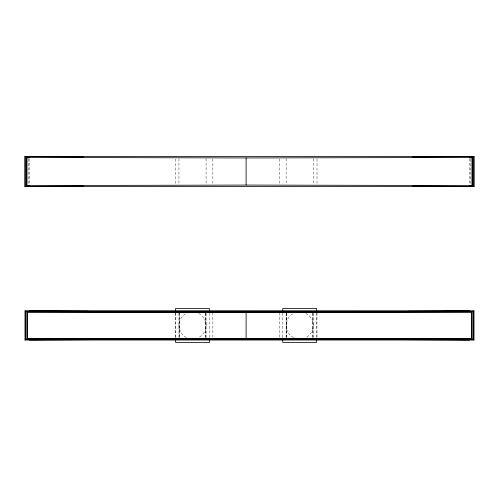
<?xml version="1.0" encoding="UTF-8"?>
<svg xmlns="http://www.w3.org/2000/svg" width="499" height="499" viewBox="0 0 499 499"><rect width="100%" height="100%" fill="white"/><g stroke="black" fill="none" stroke-linecap="round" stroke-linejoin="round"><path stroke-width="0.37" stroke-dasharray="2.5 1.87" d="M470.794 159.056L470.794 184.742M469.709 158.701L469.709 184.792M317.015 159.069L317.015 183.944M316.959 312.854L316.984 337.605M316.659 313.123L316.659 337.792M313.272 158.719L313.272 184.299M313.272 313.441L313.272 337.474M312.917 312.861L312.917 337.312M312.592 313.166L312.592 337.742M286.782 313.278L286.782 337.63M286.476 312.992L286.476 337.137M286.133 158.719L286.133 184.299M286.133 313.441L286.133 337.474M282.74 313.123L282.74 337.792M279.346 158.963L279.346 184.056M279.346 312.786L279.346 337.673M212.867 158.963L212.867 184.056M212.867 312.786L212.867 337.673M209.474 313.123L209.474 337.792M206.081 158.719L206.081 184.299M206.081 313.441L206.081 337.474M205.738 312.992L205.738 337.137M205.432 313.278L205.432 338.391M179.628 313.166L179.628 337.748M179.297 312.118L179.297 337.312M178.948 158.719L178.948 184.299M178.948 313.441L178.948 337.474M175.554 313.123L175.554 337.792M175.274 312.854L175.243 337.605M175.218 159.069L175.218 183.95M29.291 158.67L29.291 184.823M28.206 158.969L28.206 184.811M198.721 313.391A13.567 13.567 0 0 1 198.721 337.524M186.308 337.524A13.567 13.567 0 0 1 186.308 313.391M305.906 313.391A13.567 13.567 0 0 1 305.906 337.524M293.499 337.524A13.567 13.567 0 0 1 293.499 313.391"/><path stroke-width="0.75" d="M28.206 157.01L29.291 157.435L26.653 157.435L26.653 185.584L29.291 185.584L29.291 185.902L24.95 186.433L24.95 156.586L474.05 156.586L474.05 186.433L24.95 186.433L83.345 186.071M26.653 185.584L246.107 185.079L472.285 185.553L472.285 157.466L469.709 157.466L470.794 157.042M25.006 340L27.557 338.74L246.107 338.397L471.468 338.752L473.994 340L473.994 310.914L29.191 310.883L25.006 310.914L25.006 340L473.994 340M26.653 157.435L246.107 157.94L472.285 157.466M470.794 158.277L470.794 156.723L474.05 156.586L412.636 156.948M25.006 310.914L27.557 312.168L246.107 312.517L471.468 312.162L473.994 310.914M33.102 311.214L25.736 311.257L25.736 339.651L473.264 339.651L473.264 311.257L33.102 311.214L66.51 311.42M33.102 339.7L66.51 339.495M29.191 340.025L102.994 339.57M408.101 311.251L469.628 310.883M430.537 311.42L465.542 311.214M246.107 312.212L472.104 311.856L472.104 339.052L246.107 338.696L26.915 339.046L26.915 311.869L246.107 312.212L246.107 338.696M83.345 156.948L24.95 156.586L28.206 156.692L28.206 158.208M472.285 185.553L469.709 185.553L469.709 185.871L474.05 186.433L412.636 186.071M29.191 310.883L88.236 311.251M430.537 339.495L465.542 339.7M392.526 339.57L469.628 340.025M473.776 156.723L473.776 186.295M472.048 157.584L472.048 185.435M471.468 312.162L471.468 338.752M316.659 310.808L316.659 308.494L282.74 308.494L282.74 310.808M316.659 339.332L316.659 342.414L282.74 342.414L282.74 339.332M246.107 157.94L246.107 185.079M209.474 310.808L209.474 308.494L175.554 308.494L175.554 310.808M209.474 339.332L209.474 342.414L175.554 342.414L175.554 339.332M27.557 312.168L27.557 338.74M26.971 157.597L26.971 185.422M25.162 156.692L25.162 186.327"/></g></svg>
